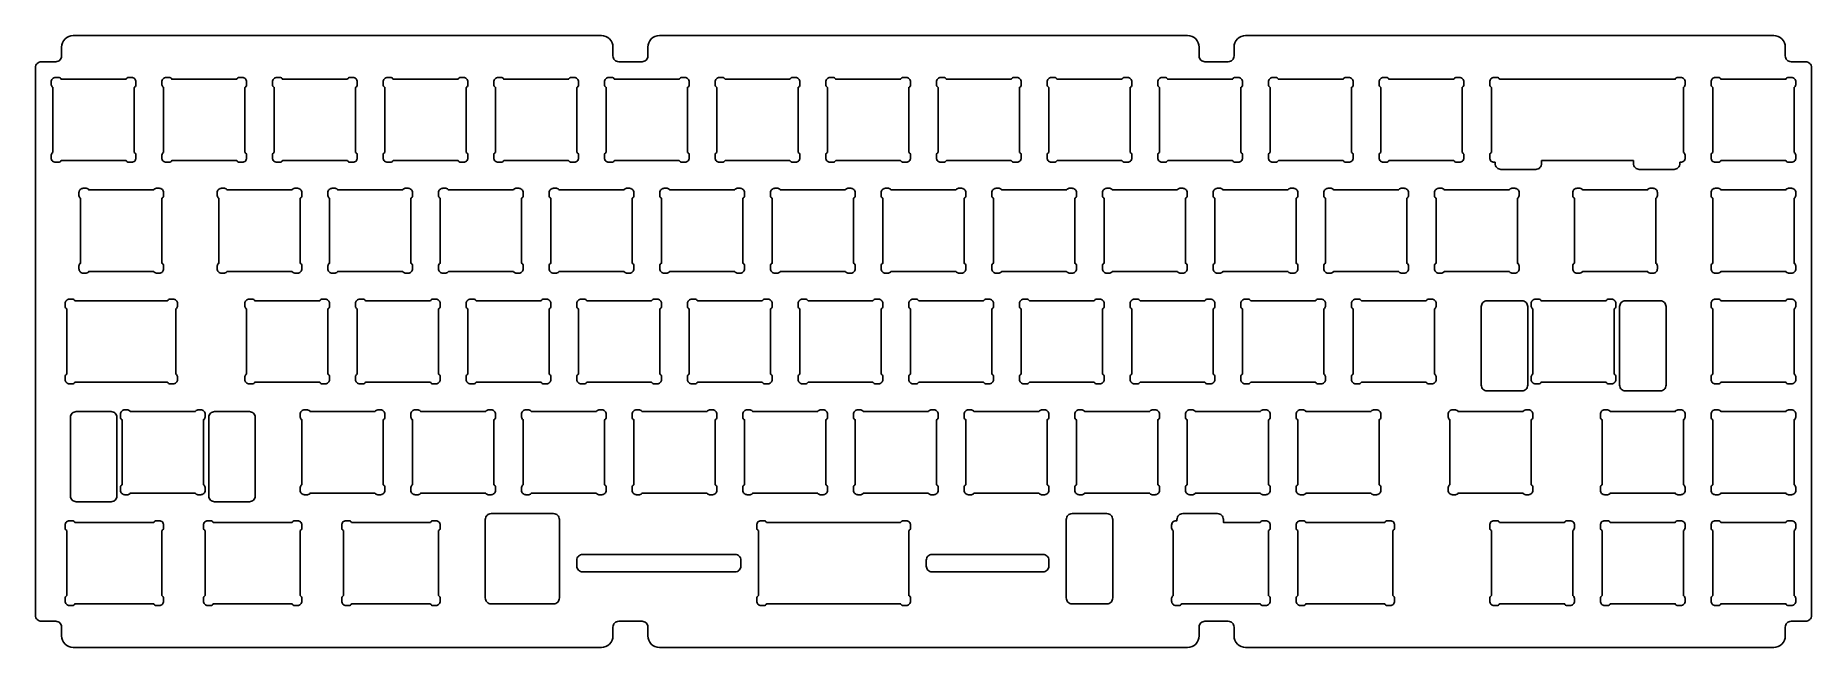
# Model space of a CAD drawing. Header units: millimetres. Extents: x -153 to 153, y -53 to 53.
import ezdxf

# ---------------------------------------------------------------- set-up
doc = ezdxf.new("R2010")
doc.units = ezdxf.units.MM
doc.layers.get('0').update_dxf_attribs({"linetype": 'CONTINUOUS'})

msp = doc.modelspace()

# ---------------------------------------------------------------- linework, layer by layer
for points in [[(47.46, -50.6), (47.46, -49.1, -0.414214), (48.46, -48.1), (52.46, -48.1, -0.414214), (53.46, -49.1), (53.46, -50.6, 0.414214), (55.46, -52.6), (146.37, -52.6, 0.414214), (148.37, -50.6), (148.37, -49.1, -0.414214), (149.37, -48.1), (151.87, -48.1, 0.414214), (152.87, -47.1), (152.87, 47.1, 0.414214), (151.87, 48.1), (149.37, 48.1, -0.414214), (148.37, 49.1), (148.37, 50.6, 0.414214), (146.37, 52.6), (55.46, 52.6, 0.414214), (53.46, 50.6), (53.46, 49.1, -0.414214), (52.46, 48.1), (48.46, 48.1, -0.414214), (47.46, 49.1), (47.46, 50.6, 0.414214), (45.46, 52.6), (-45.46, 52.6, 0.414214), (-47.46, 50.6), (-47.46, 49.1, -0.414214), (-48.46, 48.1), (-52.46, 48.1, -0.414214), (-53.46, 49.1), (-53.46, 50.6, 0.414214), (-55.46, 52.6), (-146.38, 52.6, 0.414214), (-148.38, 50.6), (-148.38, 49.1, -0.414214), (-149.38, 48.1), (-151.88, 48.1, 0.414214), (-152.88, 47.1), (-152.88, -47.1, 0.414214), (-151.88, -48.1), (-149.38, -48.1, -0.414214), (-148.38, -49.1), (-148.38, -50.6, 0.414214), (-146.38, -52.6), (-55.46, -52.6, 0.414214), (-53.46, -50.6), (-53.46, -49.1, -0.414214), (-52.46, -48.1), (-48.46, -48.1, -0.414214), (-47.46, -49.1), (-47.46, -50.6, 0.414214), (-45.46, -52.6), (45.46, -52.6, 0.414214)], [(-136.33, 30.81), (-136.83, 30.81, -0.292484), (-137.29, 31.1), (-148.46, 31.1, -0.292484), (-148.92, 30.81), (-149.42, 30.81, -0.414214), (-150.17, 31.56), (-150.17, 32.06, -0.292484), (-149.88, 32.51), (-149.88, 43.69, -0.292484), (-150.17, 44.14), (-150.17, 44.64, -0.414214), (-149.42, 45.39), (-148.92, 45.39, -0.292484), (-148.46, 45.1), (-137.29, 45.1, -0.292484), (-136.83, 45.39), (-136.33, 45.39, -0.414214), (-135.58, 44.64), (-135.58, 44.14, -0.292484), (-135.88, 43.69), (-135.88, 32.51, -0.292484), (-135.58, 32.06), (-135.58, 31.56, -0.414214)], [(-116.53, 31.56), (-116.53, 32.06, 0.292484), (-116.83, 32.51), (-116.83, 43.69, 0.292484), (-116.53, 44.14), (-116.53, 44.64, 0.414214), (-117.28, 45.39), (-117.78, 45.39, 0.292484), (-118.24, 45.1), (-129.41, 45.1, 0.292484), (-129.87, 45.39), (-130.37, 45.39, 0.414214), (-131.12, 44.64), (-131.12, 44.14, 0.292484), (-130.83, 43.69), (-130.83, 32.51, 0.292484), (-131.12, 32.06), (-131.12, 31.56, 0.414214), (-130.37, 30.81), (-129.87, 30.81, 0.292484), (-129.41, 31.1), (-118.24, 31.1, 0.292484), (-117.78, 30.81), (-117.28, 30.81, 0.414214)], [(-97.48, 44.64, 0.414214), (-98.23, 45.39), (-98.73, 45.39, 0.292484), (-99.19, 45.1), (-110.36, 45.1, 0.292484), (-110.82, 45.39), (-111.32, 45.39, 0.414214), (-112.07, 44.64), (-112.07, 44.14, 0.292484), (-111.78, 43.69), (-111.78, 32.51, 0.292484), (-112.07, 32.06), (-112.07, 31.56, 0.414214), (-111.32, 30.81), (-110.82, 30.81, 0.292484), (-110.36, 31.1), (-99.19, 31.1, 0.292484), (-98.73, 30.81), (-98.23, 30.81, 0.414214), (-97.48, 31.56), (-97.48, 32.06, 0.292484), (-97.78, 32.51), (-97.78, 43.69, 0.292484), (-97.48, 44.14)], [(-78.73, 32.51, -0.292484), (-78.43, 32.06), (-78.43, 31.56, -0.414214), (-79.18, 30.81), (-79.68, 30.81, -0.292484), (-80.14, 31.1), (-91.31, 31.1, -0.292484), (-91.77, 30.81), (-92.27, 30.81, -0.414214), (-93.02, 31.56), (-93.02, 32.06, -0.292484), (-92.73, 32.51), (-92.73, 43.69, -0.292484), (-93.02, 44.14), (-93.02, 44.64, -0.414214), (-92.27, 45.39), (-91.77, 45.39, -0.292484), (-91.31, 45.1), (-80.14, 45.1, -0.292484), (-79.68, 45.39), (-79.18, 45.39, -0.414214), (-78.43, 44.64), (-78.43, 44.14, -0.292484), (-78.73, 43.69)], [(-72.26, 31.1, -0.292484), (-72.72, 30.81), (-73.22, 30.81, -0.414214), (-73.97, 31.56), (-73.97, 32.06, -0.292484), (-73.68, 32.51), (-73.68, 43.69, -0.292484), (-73.97, 44.14), (-73.97, 44.64, -0.414214), (-73.22, 45.39), (-72.72, 45.39, -0.292484), (-72.26, 45.1), (-61.09, 45.1, -0.292484), (-60.63, 45.39), (-60.13, 45.39, -0.414214), (-59.38, 44.64), (-59.38, 44.14, -0.292484), (-59.68, 43.69), (-59.68, 32.51, -0.292484), (-59.38, 32.06), (-59.38, 31.56, -0.414214), (-60.13, 30.81), (-60.63, 30.81, -0.292484), (-61.09, 31.1)], [(-54.17, 45.39, 0.414214), (-54.92, 44.64), (-54.92, 44.14, 0.292484), (-54.63, 43.69), (-54.63, 32.51, 0.292484), (-54.92, 32.06), (-54.92, 31.56, 0.414214), (-54.17, 30.81), (-53.67, 30.81, 0.292484), (-53.21, 31.1), (-42.04, 31.1, 0.292484), (-41.58, 30.81), (-41.08, 30.81, 0.414214), (-40.33, 31.56), (-40.33, 32.06, 0.292484), (-40.63, 32.51), (-40.63, 43.69, 0.292484), (-40.33, 44.14), (-40.33, 44.64, 0.414214), (-41.08, 45.39), (-41.58, 45.39, 0.292484), (-42.04, 45.1), (-53.21, 45.1, 0.292484), (-53.67, 45.39)], [(-34.16, 45.1), (-22.99, 45.1, -0.292484), (-22.53, 45.39), (-22.03, 45.39, -0.414214), (-21.28, 44.64), (-21.28, 44.14, -0.292484), (-21.58, 43.69), (-21.58, 32.51, -0.292484), (-21.28, 32.06), (-21.28, 31.56, -0.414214), (-22.03, 30.81), (-22.53, 30.81, -0.292484), (-22.99, 31.1), (-34.16, 31.1, -0.292484), (-34.62, 30.81), (-35.12, 30.81, -0.414214), (-35.87, 31.56), (-35.87, 32.06, -0.292484), (-35.58, 32.51), (-35.58, 43.69, -0.292484), (-35.87, 44.14), (-35.87, 44.64, -0.414214), (-35.12, 45.39), (-34.62, 45.39, -0.292484)], [(-2.53, 32.51, -0.292484), (-2.23, 32.06), (-2.23, 31.56, -0.414214), (-2.98, 30.81), (-3.48, 30.81, -0.292484), (-3.94, 31.1), (-15.11, 31.1, -0.292484), (-15.57, 30.81), (-16.07, 30.81, -0.414214), (-16.82, 31.56), (-16.82, 32.06, -0.292484), (-16.53, 32.51), (-16.53, 43.69, -0.292484), (-16.82, 44.14), (-16.82, 44.64, -0.414214), (-16.07, 45.39), (-15.57, 45.39, -0.292484), (-15.11, 45.1), (-3.94, 45.1, -0.292484), (-3.48, 45.39), (-2.98, 45.39, -0.414214), (-2.23, 44.64), (-2.23, 44.14, -0.292484), (-2.53, 43.69)], [(2.52, 32.51, 0.292484), (2.23, 32.06), (2.23, 31.56, 0.414214), (2.98, 30.81), (3.48, 30.81, 0.292484), (3.94, 31.1), (15.11, 31.1, 0.292484), (15.57, 30.81), (16.07, 30.81, 0.414214), (16.82, 31.56), (16.82, 32.06, 0.292484), (16.52, 32.51), (16.52, 43.69, 0.292484), (16.82, 44.14), (16.82, 44.64, 0.414214), (16.07, 45.39), (15.57, 45.39, 0.292484), (15.11, 45.1), (3.94, 45.1, 0.292484), (3.48, 45.39), (2.98, 45.39, 0.414214), (2.23, 44.64), (2.23, 44.14, 0.292484), (2.52, 43.69)], [(35.87, 32.06, 0.292484), (35.57, 32.51), (35.57, 43.69, 0.292484), (35.87, 44.14), (35.87, 44.64, 0.414214), (35.12, 45.39), (34.62, 45.39, 0.292484), (34.16, 45.1), (22.99, 45.1, 0.292484), (22.53, 45.39), (22.03, 45.39, 0.414214), (21.28, 44.64), (21.28, 44.14, 0.292484), (21.57, 43.69), (21.57, 32.51, 0.292484), (21.28, 32.06), (21.28, 31.56, 0.414214), (22.03, 30.81), (22.53, 30.81, 0.292484), (22.99, 31.1), (34.16, 31.1, 0.292484), (34.62, 30.81), (35.12, 30.81, 0.414214), (35.87, 31.56)], [(54.17, 30.81, 0.414214), (54.92, 31.56), (54.92, 32.06, 0.292484), (54.62, 32.51), (54.62, 43.69, 0.292484), (54.92, 44.14), (54.92, 44.64, 0.414214), (54.17, 45.39), (53.67, 45.39, 0.292484), (53.21, 45.1), (42.04, 45.1, 0.292484), (41.58, 45.39), (41.08, 45.39, 0.414214), (40.33, 44.64), (40.33, 44.14, 0.292484), (40.62, 43.69), (40.62, 32.51, 0.292484), (40.33, 32.06), (40.33, 31.56, 0.414214), (41.08, 30.81), (41.58, 30.81, 0.292484), (42.04, 31.1), (53.21, 31.1, 0.292484), (53.67, 30.81)], [(59.67, 43.69, -0.292484), (59.38, 44.14), (59.38, 44.64, -0.414214), (60.13, 45.39), (60.63, 45.39, -0.292484), (61.09, 45.1), (72.26, 45.1, -0.292484), (72.72, 45.39), (73.22, 45.39, -0.414214), (73.97, 44.64), (73.97, 44.14, -0.292484), (73.67, 43.69), (73.67, 32.51, -0.292484), (73.97, 32.06), (73.97, 31.56, -0.414214), (73.22, 30.81), (72.72, 30.81, -0.292484), (72.26, 31.1), (61.09, 31.1, -0.292484), (60.63, 30.81), (60.13, 30.81, -0.414214), (59.38, 31.56), (59.38, 32.06, -0.292484), (59.67, 32.51)], [(92.72, 32.51, -0.292484), (93.02, 32.06), (93.02, 31.56, -0.414214), (92.27, 30.81), (91.77, 30.81, -0.292484), (91.31, 31.1), (80.14, 31.1, -0.292484), (79.68, 30.81), (79.18, 30.81, -0.414214), (78.43, 31.56), (78.43, 32.06, -0.292484), (78.72, 32.51), (78.72, 43.69, -0.292484), (78.43, 44.14), (78.43, 44.64, -0.414214), (79.18, 45.39), (79.68, 45.39, -0.292484), (80.14, 45.1), (91.31, 45.1, -0.292484), (91.77, 45.39), (92.27, 45.39, -0.414214), (93.02, 44.64), (93.02, 44.14, -0.292484), (92.72, 43.69)], [(97.77, 32.51), (97.77, 43.69, -0.292484), (97.48, 44.14), (97.48, 44.64, -0.414214), (98.23, 45.39), (98.73, 45.39, -0.292484), (99.19, 45.1), (129.41, 45.1, -0.292484), (129.87, 45.39), (130.37, 45.39, -0.414214), (131.12, 44.64), (131.12, 44.14, -0.292484), (130.82, 43.69), (130.82, 32.51, -0.292484), (131.12, 32.06), (131.12, 31.56, -0.414214), (130.37, 30.81), (130.22, 30.81), (130.22, 30.6, -0.414214), (129.22, 29.6), (123.22, 29.6, -0.414214), (122.22, 30.6), (122.22, 31.1), (106.41, 31.1), (106.41, 30.6, -0.414214), (105.41, 29.6), (99.41, 29.6, -0.414214), (98.41, 30.6), (98.41, 30.81), (98.23, 30.81, -0.414214), (97.48, 31.56), (97.48, 32.06, -0.292484)], [(149.42, 45.39), (148.92, 45.39, 0.292484), (148.46, 45.1), (137.29, 45.1, 0.292484), (136.83, 45.39), (136.33, 45.39, 0.414214), (135.58, 44.64), (135.58, 44.14, 0.292484), (135.87, 43.69), (135.87, 32.51, 0.292484), (135.58, 32.06), (135.58, 31.56, 0.414214), (136.33, 30.81), (136.83, 30.81, 0.292484), (137.29, 31.1), (148.46, 31.1, 0.292484), (148.92, 30.81), (149.42, 30.81, 0.414214), (150.17, 31.56), (150.17, 32.06, 0.292484), (149.87, 32.51), (149.87, 43.69, 0.292484), (150.17, 44.14), (150.17, 44.64, 0.414214)], [(-144.65, 11.76, -0.414214), (-145.4, 12.51), (-145.4, 13.01, -0.292484), (-145.11, 13.46), (-145.11, 24.64, -0.292484), (-145.4, 25.09), (-145.4, 25.59, -0.414214), (-144.65, 26.34), (-144.15, 26.34, -0.292484), (-143.7, 26.05), (-132.53, 26.05, -0.292484), (-132.07, 26.34), (-131.57, 26.34, -0.414214), (-130.82, 25.59), (-130.82, 25.09, -0.292484), (-131.11, 24.64), (-131.11, 13.46, -0.292484), (-130.82, 13.01), (-130.82, 12.51, -0.414214), (-131.57, 11.76), (-132.07, 11.76, -0.292484), (-132.53, 12.05), (-143.7, 12.05, -0.292484), (-144.15, 11.76)], [(-108.26, 11.76), (-107.76, 11.76, 0.414214), (-107.01, 12.51), (-107.01, 13.01, 0.292484), (-107.3, 13.46), (-107.3, 24.64, 0.292484), (-107.01, 25.09), (-107.01, 25.59, 0.414214), (-107.76, 26.34), (-108.26, 26.34, 0.292484), (-108.71, 26.05), (-119.89, 26.05, 0.292484), (-120.34, 26.34), (-120.84, 26.34, 0.414214), (-121.59, 25.59), (-121.59, 25.09, 0.292484), (-121.3, 24.64), (-121.3, 13.46, 0.292484), (-121.59, 13.01), (-121.59, 12.51, 0.414214), (-120.84, 11.76), (-120.34, 11.76, 0.292484), (-119.89, 12.05), (-108.71, 12.05, 0.292484)], [(-102.54, 12.51), (-102.54, 13.01, -0.292484), (-102.25, 13.46), (-102.25, 24.64, -0.292484), (-102.54, 25.09), (-102.54, 25.59, -0.414214), (-101.79, 26.34), (-101.29, 26.34, -0.292484), (-100.84, 26.05), (-89.66, 26.05, -0.292484), (-89.21, 26.34), (-88.71, 26.34, -0.414214), (-87.96, 25.59), (-87.96, 25.09, -0.292484), (-88.25, 24.64), (-88.25, 13.46, -0.292484), (-87.96, 13.01), (-87.96, 12.51, -0.414214), (-88.71, 11.76), (-89.21, 11.76, -0.292484), (-89.66, 12.05), (-100.84, 12.05, -0.292484), (-101.29, 11.76), (-101.79, 11.76, -0.414214)], [(-81.79, 12.05), (-70.61, 12.05, 0.292484), (-70.16, 11.76), (-69.66, 11.76, 0.414214), (-68.91, 12.51), (-68.91, 13.01, 0.292484), (-69.2, 13.46), (-69.2, 24.64, 0.292484), (-68.91, 25.09), (-68.91, 25.59, 0.414214), (-69.66, 26.34), (-70.16, 26.34, 0.292484), (-70.61, 26.05), (-81.79, 26.05, 0.292484), (-82.24, 26.34), (-82.74, 26.34, 0.414214), (-83.49, 25.59), (-83.49, 25.09, 0.292484), (-83.2, 24.64), (-83.2, 13.46, 0.292484), (-83.49, 13.01), (-83.49, 12.51, 0.414214), (-82.74, 11.76), (-82.24, 11.76, 0.292484)], [(-51.56, 26.05, -0.292484), (-51.11, 26.34), (-50.61, 26.34, -0.414214), (-49.86, 25.59), (-49.86, 25.09, -0.292484), (-50.15, 24.64), (-50.15, 13.46, -0.292484), (-49.86, 13.01), (-49.86, 12.51, -0.414214), (-50.61, 11.76), (-51.11, 11.76, -0.292484), (-51.56, 12.05), (-62.74, 12.05, -0.292484), (-63.19, 11.76), (-63.69, 11.76, -0.414214), (-64.44, 12.51), (-64.44, 13.01, -0.292484), (-64.15, 13.46), (-64.15, 24.64, -0.292484), (-64.44, 25.09), (-64.44, 25.59, -0.414214), (-63.69, 26.34), (-63.19, 26.34, -0.292484), (-62.74, 26.05)], [(-30.81, 25.09), (-30.81, 25.59, 0.414214), (-31.56, 26.34), (-32.06, 26.34, 0.292484), (-32.51, 26.05), (-43.69, 26.05, 0.292484), (-44.14, 26.34), (-44.64, 26.34, 0.414214), (-45.39, 25.59), (-45.39, 25.09, 0.292484), (-45.1, 24.64), (-45.1, 13.46, 0.292484), (-45.39, 13.01), (-45.39, 12.51, 0.414214), (-44.64, 11.76), (-44.14, 11.76, 0.292484), (-43.69, 12.05), (-32.51, 12.05, 0.292484), (-32.06, 11.76), (-31.56, 11.76, 0.414214), (-30.81, 12.51), (-30.81, 13.01, 0.292484), (-31.1, 13.46), (-31.1, 24.64, 0.292484)], [(-13.01, 11.76, -0.292484), (-13.46, 12.05), (-24.64, 12.05, -0.292484), (-25.09, 11.76), (-25.59, 11.76, -0.414214), (-26.34, 12.51), (-26.34, 13.01, -0.292484), (-26.05, 13.46), (-26.05, 24.64, -0.292484), (-26.34, 25.09), (-26.34, 25.59, -0.414214), (-25.59, 26.34), (-25.09, 26.34, -0.292484), (-24.64, 26.05), (-13.46, 26.05, -0.292484), (-13.01, 26.34), (-12.51, 26.34, -0.414214), (-11.76, 25.59), (-11.76, 25.09, -0.292484), (-12.05, 24.64), (-12.05, 13.46, -0.292484), (-11.76, 13.01), (-11.76, 12.51, -0.414214), (-12.51, 11.76)], [(7.29, 12.51), (7.29, 13.01, 0.292484), (7, 13.46), (7, 24.64, 0.292484), (7.29, 25.09), (7.29, 25.59, 0.414214), (6.54, 26.34), (6.04, 26.34, 0.292484), (5.59, 26.05), (-5.59, 26.05, 0.292484), (-6.04, 26.34), (-6.54, 26.34, 0.414214), (-7.29, 25.59), (-7.29, 25.09, 0.292484), (-7, 24.64), (-7, 13.46, 0.292484), (-7.29, 13.01), (-7.29, 12.51, 0.414214), (-6.54, 11.76), (-6.04, 11.76, 0.292484), (-5.59, 12.05), (5.59, 12.05, 0.292484), (6.04, 11.76), (6.54, 11.76, 0.414214)], [(24.64, 12.05, 0.292484), (25.09, 11.76), (25.59, 11.76, 0.414214), (26.34, 12.51), (26.34, 13.01, 0.292484), (26.05, 13.46), (26.05, 24.64, 0.292484), (26.34, 25.09), (26.34, 25.59, 0.414214), (25.59, 26.34), (25.09, 26.34, 0.292484), (24.64, 26.05), (13.46, 26.05, 0.292484), (13.01, 26.34), (12.51, 26.34, 0.414214), (11.76, 25.59), (11.76, 25.09, 0.292484), (12.05, 24.64), (12.05, 13.46, 0.292484), (11.76, 13.01), (11.76, 12.51, 0.414214), (12.51, 11.76), (13.01, 11.76, 0.292484), (13.46, 12.05)], [(45.39, 13.01, 0.292484), (45.1, 13.46), (45.1, 24.64, 0.292484), (45.39, 25.09), (45.39, 25.59, 0.414214), (44.64, 26.34), (44.14, 26.34, 0.292484), (43.69, 26.05), (32.51, 26.05, 0.292484), (32.06, 26.34), (31.56, 26.34, 0.414214), (30.81, 25.59), (30.81, 25.09, 0.292484), (31.1, 24.64), (31.1, 13.46, 0.292484), (30.81, 13.01), (30.81, 12.51, 0.414214), (31.56, 11.76), (32.06, 11.76, 0.292484), (32.51, 12.05), (43.69, 12.05, 0.292484), (44.14, 11.76), (44.64, 11.76, 0.414214), (45.39, 12.51)], [(50.61, 11.76, -0.414214), (49.86, 12.51), (49.86, 13.01, -0.292484), (50.15, 13.46), (50.15, 24.64, -0.292484), (49.86, 25.09), (49.86, 25.59, -0.414214), (50.61, 26.34), (51.11, 26.34, -0.292484), (51.56, 26.05), (62.74, 26.05, -0.292484), (63.19, 26.34), (63.69, 26.34, -0.414214), (64.44, 25.59), (64.44, 25.09, -0.292484), (64.15, 24.64), (64.15, 13.46, -0.292484), (64.44, 13.01), (64.44, 12.51, -0.414214), (63.69, 11.76), (63.19, 11.76, -0.292484), (62.74, 12.05), (51.56, 12.05, -0.292484), (51.11, 11.76)], [(68.91, 25.09), (68.91, 25.59, -0.414214), (69.66, 26.34), (70.16, 26.34, -0.292484), (70.61, 26.05), (81.79, 26.05, -0.292484), (82.24, 26.34), (82.74, 26.34, -0.414214), (83.49, 25.59), (83.49, 25.09, -0.292484), (83.2, 24.64), (83.2, 13.46, -0.292484), (83.49, 13.01), (83.49, 12.51, -0.414214), (82.74, 11.76), (82.24, 11.76, -0.292484), (81.79, 12.05), (70.61, 12.05, -0.292484), (70.16, 11.76), (69.66, 11.76, -0.414214), (68.91, 12.51), (68.91, 13.01, -0.292484), (69.2, 13.46), (69.2, 24.64, -0.292484)], [(102.54, 25.59, 0.414214), (101.79, 26.34), (101.29, 26.34, 0.292484), (100.84, 26.05), (89.66, 26.05, 0.292484), (89.21, 26.34), (88.71, 26.34, 0.414214), (87.96, 25.59), (87.96, 25.09, 0.292484), (88.25, 24.64), (88.25, 13.46, 0.292484), (87.96, 13.01), (87.96, 12.51, 0.414214), (88.71, 11.76), (89.21, 11.76, 0.292484), (89.66, 12.05), (100.84, 12.05, 0.292484), (101.29, 11.76), (101.79, 11.76, 0.414214), (102.54, 12.51), (102.54, 13.01, 0.292484), (102.25, 13.46), (102.25, 24.64, 0.292484), (102.54, 25.09)], [(112.06, 13.46), (112.06, 24.64, -0.292484), (111.77, 25.09), (111.77, 25.59, -0.414214), (112.52, 26.34), (113.02, 26.34, -0.292484), (113.48, 26.05), (124.65, 26.05, -0.292484), (125.1, 26.34), (125.6, 26.34, -0.414214), (126.35, 25.59), (126.35, 25.09, -0.292484), (126.06, 24.64), (126.06, 13.46, -0.292484), (126.35, 13.01), (126.35, 12.51, -0.414214), (125.6, 11.76), (125.1, 11.76, -0.292484), (124.65, 12.05), (113.48, 12.05, -0.292484), (113.02, 11.76), (112.52, 11.76, -0.414214), (111.77, 12.51), (111.77, 13.01, -0.292484)], [(136.33, 11.76), (136.83, 11.76, 0.292484), (137.29, 12.05), (148.46, 12.05, 0.292484), (148.92, 11.76), (149.42, 11.76, 0.414214), (150.17, 12.51), (150.17, 13.01, 0.292484), (149.87, 13.46), (149.87, 24.64, 0.292484), (150.17, 25.09), (150.17, 25.59, 0.414214), (149.42, 26.34), (148.92, 26.34, 0.292484), (148.46, 26.05), (137.29, 26.05, 0.292484), (136.83, 26.34), (136.33, 26.34, 0.414214), (135.58, 25.59), (135.58, 25.09, 0.292484), (135.87, 24.64), (135.87, 13.46, 0.292484), (135.58, 13.01), (135.58, 12.51, 0.414214)], [(-146.53, -7.29, 0.292484), (-146.08, -7), (-130.14, -7, 0.292484), (-129.69, -7.29), (-129.19, -7.29, 0.414214), (-128.44, -6.54), (-128.44, -6.04, 0.292484), (-128.73, -5.59), (-128.73, 5.59, 0.292484), (-128.44, 6.04), (-128.44, 6.54, 0.414214), (-129.19, 7.29), (-129.69, 7.29, 0.292484), (-130.14, 7), (-146.08, 7, 0.292484), (-146.53, 7.29), (-147.03, 7.29, 0.414214), (-147.78, 6.54), (-147.78, 6.04, 0.292484), (-147.49, 5.59), (-147.49, -5.59, 0.292484), (-147.78, -6.04), (-147.78, -6.54, 0.414214), (-147.03, -7.29)], [(-102.25, 6.54), (-102.25, 6.04, -0.292484), (-102.54, 5.59), (-102.54, -5.59, -0.292484), (-102.25, -6.04), (-102.25, -6.54, -0.414214), (-103, -7.29), (-103.5, -7.29, -0.292484), (-103.95, -7), (-115.12, -7, -0.292484), (-115.58, -7.29), (-116.08, -7.29, -0.414214), (-116.83, -6.54), (-116.83, -6.04, -0.292484), (-116.54, -5.59), (-116.54, 5.59, -0.292484), (-116.83, 6.04), (-116.83, 6.54, -0.414214), (-116.08, 7.29), (-115.58, 7.29, -0.292484), (-115.12, 7), (-103.95, 7, -0.292484), (-103.5, 7.29), (-103, 7.29, -0.414214)], [(-97.03, 7.29, 0.414214), (-97.78, 6.54), (-97.78, 6.04, 0.292484), (-97.49, 5.59), (-97.49, -5.59, 0.292484), (-97.78, -6.04), (-97.78, -6.54, 0.414214), (-97.03, -7.29), (-96.53, -7.29, 0.292484), (-96.07, -7), (-84.9, -7, 0.292484), (-84.45, -7.29), (-83.95, -7.29, 0.414214), (-83.2, -6.54), (-83.2, -6.04, 0.292484), (-83.49, -5.59), (-83.49, 5.59, 0.292484), (-83.2, 6.04), (-83.2, 6.54, 0.414214), (-83.95, 7.29), (-84.45, 7.29, 0.292484), (-84.9, 7), (-96.07, 7, 0.292484), (-96.53, 7.29)], [(-78.73, -6.54), (-78.73, -6.04, -0.292484), (-78.44, -5.59), (-78.44, 5.59, -0.292484), (-78.73, 6.04), (-78.73, 6.54, -0.414214), (-77.98, 7.29), (-77.48, 7.29, -0.292484), (-77.02, 7), (-65.85, 7, -0.292484), (-65.4, 7.29), (-64.9, 7.29, -0.414214), (-64.15, 6.54), (-64.15, 6.04, -0.292484), (-64.44, 5.59), (-64.44, -5.59, -0.292484), (-64.15, -6.04), (-64.15, -6.54, -0.414214), (-64.9, -7.29), (-65.4, -7.29, -0.292484), (-65.85, -7), (-77.02, -7, -0.292484), (-77.48, -7.29), (-77.98, -7.29, -0.414214)], [(-57.97, 7), (-46.8, 7, -0.292484), (-46.35, 7.29), (-45.85, 7.29, -0.414214), (-45.1, 6.54), (-45.1, 6.04, -0.292484), (-45.39, 5.59), (-45.39, -5.59, -0.292484), (-45.1, -6.04), (-45.1, -6.54, -0.414214), (-45.85, -7.29), (-46.35, -7.29, -0.292484), (-46.8, -7), (-57.97, -7, -0.292484), (-58.43, -7.29), (-58.93, -7.29, -0.414214), (-59.68, -6.54), (-59.68, -6.04, -0.292484), (-59.39, -5.59), (-59.39, 5.59, -0.292484), (-59.68, 6.04), (-59.68, 6.54, -0.414214), (-58.93, 7.29), (-58.43, 7.29, -0.292484)], [(-27.3, -7.29, -0.292484), (-27.75, -7), (-38.92, -7, -0.292484), (-39.38, -7.29), (-39.88, -7.29, -0.414214), (-40.63, -6.54), (-40.63, -6.04, -0.292484), (-40.34, -5.59), (-40.34, 5.59, -0.292484), (-40.63, 6.04), (-40.63, 6.54, -0.414214), (-39.88, 7.29), (-39.38, 7.29, -0.292484), (-38.92, 7), (-27.75, 7, -0.292484), (-27.3, 7.29), (-26.8, 7.29, -0.414214), (-26.05, 6.54), (-26.05, 6.04, -0.292484), (-26.34, 5.59), (-26.34, -5.59, -0.292484), (-26.05, -6.04), (-26.05, -6.54, -0.414214), (-26.8, -7.29)], [(-7.75, 7.29, -0.414214), (-7, 6.54), (-7, 6.04, -0.292484), (-7.29, 5.59), (-7.29, -5.59, -0.292484), (-7, -6.04), (-7, -6.54, -0.414214), (-7.75, -7.29), (-8.25, -7.29, -0.292484), (-8.7, -7), (-19.87, -7, -0.292484), (-20.33, -7.29), (-20.83, -7.29, -0.414214), (-21.58, -6.54), (-21.58, -6.04, -0.292484), (-21.29, -5.59), (-21.29, 5.59, -0.292484), (-21.58, 6.04), (-21.58, 6.54, -0.414214), (-20.83, 7.29), (-20.33, 7.29, -0.292484), (-19.87, 7), (-8.7, 7, -0.292484), (-8.25, 7.29)], [(12.05, 6.54, 0.414214), (11.3, 7.29), (10.8, 7.29, 0.292484), (10.35, 7), (-0.82, 7, 0.292484), (-1.28, 7.29), (-1.78, 7.29, 0.414214), (-2.53, 6.54), (-2.53, 6.04, 0.292484), (-2.24, 5.59), (-2.24, -5.59, 0.292484), (-2.53, -6.04), (-2.53, -6.54, 0.414214), (-1.78, -7.29), (-1.28, -7.29, 0.292484), (-0.82, -7), (10.35, -7, 0.292484), (10.8, -7.29), (11.3, -7.29, 0.414214), (12.05, -6.54), (12.05, -6.04, 0.292484), (11.76, -5.59), (11.76, 5.59, 0.292484), (12.05, 6.04)], [(17.27, -7.29), (17.77, -7.29, 0.292484), (18.23, -7), (29.4, -7, 0.292484), (29.85, -7.29), (30.35, -7.29, 0.414214), (31.1, -6.54), (31.1, -6.04, 0.292484), (30.81, -5.59), (30.81, 5.59, 0.292484), (31.1, 6.04), (31.1, 6.54, 0.414214), (30.35, 7.29), (29.85, 7.29, 0.292484), (29.4, 7), (18.23, 7, 0.292484), (17.77, 7.29), (17.27, 7.29, 0.414214), (16.52, 6.54), (16.52, 6.04, 0.292484), (16.81, 5.59), (16.81, -5.59, 0.292484), (16.52, -6.04), (16.52, -6.54, 0.414214)], [(37.28, 7, 0.292484), (36.82, 7.29), (36.32, 7.29, 0.414214), (35.57, 6.54), (35.57, 6.04, 0.292484), (35.86, 5.59), (35.86, -5.59, 0.292484), (35.57, -6.04), (35.57, -6.54, 0.414214), (36.32, -7.29), (36.82, -7.29, 0.292484), (37.28, -7), (48.45, -7, 0.292484), (48.9, -7.29), (49.4, -7.29, 0.414214), (50.15, -6.54), (50.15, -6.04, 0.292484), (49.86, -5.59), (49.86, 5.59, 0.292484), (50.15, 6.04), (50.15, 6.54, 0.414214), (49.4, 7.29), (48.9, 7.29, 0.292484), (48.45, 7)], [(69.2, -6.54), (69.2, -6.04, 0.292484), (68.91, -5.59), (68.91, 5.59, 0.292484), (69.2, 6.04), (69.2, 6.54, 0.414214), (68.45, 7.29), (67.95, 7.29, 0.292484), (67.5, 7), (56.33, 7, 0.292484), (55.87, 7.29), (55.37, 7.29, 0.414214), (54.62, 6.54), (54.62, 6.04, 0.292484), (54.91, 5.59), (54.91, -5.59, 0.292484), (54.62, -6.04), (54.62, -6.54, 0.414214), (55.37, -7.29), (55.87, -7.29, 0.292484), (56.33, -7), (67.5, -7, 0.292484), (67.95, -7.29), (68.45, -7.29, 0.414214)], [(88.25, -6.04, 0.292484), (87.96, -5.59), (87.96, 5.59, 0.292484), (88.25, 6.04), (88.25, 6.54, 0.414214), (87.5, 7.29), (87, 7.29, 0.292484), (86.55, 7), (75.38, 7, 0.292484), (74.92, 7.29), (74.42, 7.29, 0.414214), (73.67, 6.54), (73.67, 6.04, 0.292484), (73.96, 5.59), (73.96, -5.59, 0.292484), (73.67, -6.04), (73.67, -6.54, 0.414214), (74.42, -7.29), (74.92, -7.29, 0.292484), (75.38, -7), (86.55, -7, 0.292484), (87, -7.29), (87.5, -7.29, 0.414214), (88.25, -6.54)], [(103.02, 7), (97.02, 7, 0.414214), (96.02, 6), (96.02, -7.5, 0.414214), (97.02, -8.5), (103.02, -8.5, 0.414214), (104.02, -7.5), (104.02, 6, 0.414214)], [(105.38, -7.29), (105.88, -7.29, 0.292484), (106.33, -7), (117.51, -7, 0.292484), (117.96, -7.29), (118.46, -7.29, 0.414214), (119.21, -6.54), (119.21, -6.04, 0.292484), (118.92, -5.59), (118.92, 5.59, 0.292484), (119.21, 6.04), (119.21, 6.54, 0.414214), (118.46, 7.29), (117.96, 7.29, 0.292484), (117.51, 7), (106.33, 7, 0.292484), (105.88, 7.29), (105.38, 7.29, 0.414214), (104.63, 6.54), (104.63, 6.04, 0.292484), (104.92, 5.59), (104.92, -5.59, 0.292484), (104.63, -6.04), (104.63, -6.54, 0.414214)], [(119.84, 6, -0.414214), (120.84, 7), (126.84, 7, -0.414214), (127.84, 6), (127.84, -7.5, -0.414214), (126.84, -8.5), (120.84, -8.5, -0.414214), (119.84, -7.5)], [(137.29, -7, -0.292484), (136.83, -7.29), (136.33, -7.29, -0.414214), (135.58, -6.54), (135.58, -6.04, -0.292484), (135.87, -5.59), (135.87, 5.59, -0.292484), (135.58, 6.04), (135.58, 6.54, -0.414214), (136.33, 7.29), (136.83, 7.29, -0.292484), (137.29, 7), (148.46, 7, -0.292484), (148.92, 7.29), (149.42, 7.29, -0.414214), (150.17, 6.54), (150.17, 6.04, -0.292484), (149.87, 5.59), (149.87, -5.59, -0.292484), (150.17, -6.04), (150.17, -6.54, -0.414214), (149.42, -7.29), (148.92, -7.29, -0.292484), (148.46, -7)], [(-139.86, -12.05, -0.414214), (-138.86, -13.05), (-138.86, -26.55, -0.414214), (-139.86, -27.55), (-145.86, -27.55, -0.414214), (-146.86, -26.55), (-146.86, -13.05, -0.414214), (-145.86, -12.05)], [(-138.26, -13.01, 0.292484), (-137.97, -13.46), (-137.97, -24.64, 0.292484), (-138.26, -25.09), (-138.26, -25.59, 0.414214), (-137.51, -26.34), (-137.01, -26.34, 0.292484), (-136.56, -26.05), (-125.38, -26.05, 0.292484), (-124.93, -26.34), (-124.43, -26.34, 0.414214), (-123.68, -25.59), (-123.68, -25.09, 0.292484), (-123.97, -24.64), (-123.97, -13.46, 0.292484), (-123.68, -13.01), (-123.68, -12.51, 0.414214), (-124.43, -11.76), (-124.93, -11.76, 0.292484), (-125.38, -12.05), (-136.56, -12.05, 0.292484), (-137.01, -11.76), (-137.51, -11.76, 0.414214), (-138.26, -12.51)], [(-115.05, -26.55, -0.414214), (-116.05, -27.55), (-122.05, -27.55, -0.414214), (-123.05, -26.55), (-123.05, -13.05, -0.414214), (-122.05, -12.05), (-116.05, -12.05, -0.414214), (-115.05, -13.05)], [(-107.3, -25.09, -0.292484), (-107.01, -24.64), (-107.01, -13.46, -0.292484), (-107.3, -13.01), (-107.3, -12.51, -0.414214), (-106.55, -11.76), (-106.05, -11.76, -0.292484), (-105.6, -12.05), (-94.43, -12.05, -0.292484), (-93.97, -11.76), (-93.47, -11.76, -0.414214), (-92.72, -12.51), (-92.72, -13.01, -0.292484), (-93.01, -13.46), (-93.01, -24.64, -0.292484), (-92.72, -25.09), (-92.72, -25.59, -0.414214), (-93.47, -26.34), (-93.97, -26.34, -0.292484), (-94.43, -26.05), (-105.6, -26.05, -0.292484), (-106.05, -26.34), (-106.55, -26.34, -0.414214), (-107.3, -25.59)], [(-87.5, -11.76), (-87, -11.76, -0.292484), (-86.55, -12.05), (-75.38, -12.05, -0.292484), (-74.92, -11.76), (-74.42, -11.76, -0.414214), (-73.67, -12.51), (-73.67, -13.01, -0.292484), (-73.96, -13.46), (-73.96, -24.64, -0.292484), (-73.67, -25.09), (-73.67, -25.59, -0.414214), (-74.42, -26.34), (-74.92, -26.34, -0.292484), (-75.38, -26.05), (-86.55, -26.05, -0.292484), (-87, -26.34), (-87.5, -26.34, -0.414214), (-88.25, -25.59), (-88.25, -25.09, -0.292484), (-87.96, -24.64), (-87.96, -13.46, -0.292484), (-88.25, -13.01), (-88.25, -12.51, -0.414214)], [(-69.2, -12.51), (-69.2, -13.01, 0.292484), (-68.91, -13.46), (-68.91, -24.64, 0.292484), (-69.2, -25.09), (-69.2, -25.59, 0.414214), (-68.45, -26.34), (-67.95, -26.34, 0.292484), (-67.5, -26.05), (-56.33, -26.05, 0.292484), (-55.87, -26.34), (-55.37, -26.34, 0.414214), (-54.62, -25.59), (-54.62, -25.09, 0.292484), (-54.91, -24.64), (-54.91, -13.46, 0.292484), (-54.62, -13.01), (-54.62, -12.51, 0.414214), (-55.37, -11.76), (-55.87, -11.76, 0.292484), (-56.33, -12.05), (-67.5, -12.05, 0.292484), (-67.95, -11.76), (-68.45, -11.76, 0.414214)], [(-50.15, -12.51), (-50.15, -13.01, 0.292484), (-49.86, -13.46), (-49.86, -24.64, 0.292484), (-50.15, -25.09), (-50.15, -25.59, 0.414214), (-49.4, -26.34), (-48.9, -26.34, 0.292484), (-48.45, -26.05), (-37.28, -26.05, 0.292484), (-36.82, -26.34), (-36.32, -26.34, 0.414214), (-35.57, -25.59), (-35.57, -25.09, 0.292484), (-35.86, -24.64), (-35.86, -13.46, 0.292484), (-35.57, -13.01), (-35.57, -12.51, 0.414214), (-36.32, -11.76), (-36.82, -11.76, 0.292484), (-37.28, -12.05), (-48.45, -12.05, 0.292484), (-48.9, -11.76), (-49.4, -11.76, 0.414214)], [(-31.1, -13.01, 0.292484), (-30.81, -13.46), (-30.81, -24.64, 0.292484), (-31.1, -25.09), (-31.1, -25.59, 0.414214), (-30.35, -26.34), (-29.85, -26.34, 0.292484), (-29.4, -26.05), (-18.23, -26.05, 0.292484), (-17.77, -26.34), (-17.27, -26.34, 0.414214), (-16.52, -25.59), (-16.52, -25.09, 0.292484), (-16.81, -24.64), (-16.81, -13.46, 0.292484), (-16.52, -13.01), (-16.52, -12.51, 0.414214), (-17.27, -11.76), (-17.77, -11.76, 0.292484), (-18.23, -12.05), (-29.4, -12.05, 0.292484), (-29.85, -11.76), (-30.35, -11.76, 0.414214), (-31.1, -12.51)], [(2.53, -12.51, 0.414214), (1.78, -11.76), (1.28, -11.76, 0.292484), (0.82, -12.05), (-10.35, -12.05, 0.292484), (-10.8, -11.76), (-11.3, -11.76, 0.414214), (-12.05, -12.51), (-12.05, -13.01, 0.292484), (-11.76, -13.46), (-11.76, -24.64, 0.292484), (-12.05, -25.09), (-12.05, -25.59, 0.414214), (-11.3, -26.34), (-10.8, -26.34, 0.292484), (-10.35, -26.05), (0.82, -26.05, 0.292484), (1.28, -26.34), (1.78, -26.34, 0.414214), (2.53, -25.59), (2.53, -25.09, 0.292484), (2.24, -24.64), (2.24, -13.46, 0.292484), (2.53, -13.01)], [(7.75, -26.34, -0.414214), (7, -25.59), (7, -25.09, -0.292484), (7.29, -24.64), (7.29, -13.46, -0.292484), (7, -13.01), (7, -12.51, -0.414214), (7.75, -11.76), (8.25, -11.76, -0.292484), (8.7, -12.05), (19.87, -12.05, -0.292484), (20.33, -11.76), (20.83, -11.76, -0.414214), (21.58, -12.51), (21.58, -13.01, -0.292484), (21.29, -13.46), (21.29, -24.64, -0.292484), (21.58, -25.09), (21.58, -25.59, -0.414214), (20.83, -26.34), (20.33, -26.34, -0.292484), (19.87, -26.05), (8.7, -26.05, -0.292484), (8.25, -26.34)], [(40.63, -25.09, 0.292484), (40.34, -24.64), (40.34, -13.46, 0.292484), (40.63, -13.01), (40.63, -12.51, 0.414214), (39.88, -11.76), (39.38, -11.76, 0.292484), (38.92, -12.05), (27.75, -12.05, 0.292484), (27.3, -11.76), (26.8, -11.76, 0.414214), (26.05, -12.51), (26.05, -13.01, 0.292484), (26.34, -13.46), (26.34, -24.64, 0.292484), (26.05, -25.09), (26.05, -25.59, 0.414214), (26.8, -26.34), (27.3, -26.34, 0.292484), (27.75, -26.05), (38.92, -26.05, 0.292484), (39.38, -26.34), (39.88, -26.34, 0.414214), (40.63, -25.59)], [(59.39, -13.46, 0.292484), (59.68, -13.01), (59.68, -12.51, 0.414214), (58.93, -11.76), (58.43, -11.76, 0.292484), (57.97, -12.05), (46.8, -12.05, 0.292484), (46.35, -11.76), (45.85, -11.76, 0.414214), (45.1, -12.51), (45.1, -13.01, 0.292484), (45.39, -13.46), (45.39, -24.64, 0.292484), (45.1, -25.09), (45.1, -25.59, 0.414214), (45.85, -26.34), (46.35, -26.34, 0.292484), (46.8, -26.05), (57.97, -26.05, 0.292484), (58.43, -26.34), (58.93, -26.34, 0.414214), (59.68, -25.59), (59.68, -25.09, 0.292484), (59.39, -24.64)], [(65.85, -26.05, -0.292484), (65.4, -26.34), (64.9, -26.34, -0.414214), (64.15, -25.59), (64.15, -25.09, -0.292484), (64.44, -24.64), (64.44, -13.46, -0.292484), (64.15, -13.01), (64.15, -12.51, -0.414214), (64.9, -11.76), (65.4, -11.76, -0.292484), (65.85, -12.05), (77.02, -12.05, -0.292484), (77.48, -11.76), (77.98, -11.76, -0.414214), (78.73, -12.51), (78.73, -13.01, -0.292484), (78.44, -13.46), (78.44, -24.64, -0.292484), (78.73, -25.09), (78.73, -25.59, -0.414214), (77.98, -26.34), (77.48, -26.34, -0.292484), (77.02, -26.05)], [(103.22, -12.05, -0.292484), (103.67, -11.76), (104.17, -11.76, -0.414214), (104.92, -12.51), (104.92, -13.01, -0.292484), (104.63, -13.46), (104.63, -24.64, -0.292484), (104.92, -25.09), (104.92, -25.59, -0.414214), (104.17, -26.34), (103.67, -26.34, -0.292484), (103.22, -26.05), (92.04, -26.05, -0.292484), (91.59, -26.34), (91.09, -26.34, -0.414214), (90.34, -25.59), (90.34, -25.09, -0.292484), (90.63, -24.64), (90.63, -13.46, -0.292484), (90.34, -13.01), (90.34, -12.51, -0.414214), (91.09, -11.76), (91.59, -11.76, -0.292484), (92.04, -12.05)], [(117.78, -11.76, -0.292484), (118.24, -12.05), (129.41, -12.05, -0.292484), (129.87, -11.76), (130.37, -11.76, -0.414214), (131.12, -12.51), (131.12, -13.01, -0.292484), (130.82, -13.46), (130.82, -24.64, -0.292484), (131.12, -25.09), (131.12, -25.59, -0.414214), (130.37, -26.34), (129.87, -26.34, -0.292484), (129.41, -26.05), (118.24, -26.05, -0.292484), (117.78, -26.34), (117.28, -26.34, -0.414214), (116.53, -25.59), (116.53, -25.09, -0.292484), (116.82, -24.64), (116.82, -13.46, -0.292484), (116.53, -13.01), (116.53, -12.51, -0.414214), (117.28, -11.76)], [(135.87, -13.46), (135.87, -24.64, 0.292484), (135.58, -25.09), (135.58, -25.59, 0.414214), (136.33, -26.34), (136.83, -26.34, 0.292484), (137.29, -26.05), (148.46, -26.05, 0.292484), (148.92, -26.34), (149.42, -26.34, 0.414214), (150.17, -25.59), (150.17, -25.09, 0.292484), (149.87, -24.64), (149.87, -13.46, 0.292484), (150.17, -13.01), (150.17, -12.51, 0.414214), (149.42, -11.76), (148.92, -11.76, 0.292484), (148.46, -12.05), (137.29, -12.05, 0.292484), (136.83, -11.76), (136.33, -11.76, 0.414214), (135.58, -12.51), (135.58, -13.01, 0.292484)], [(-63.68, -29.6, -0.414214), (-62.68, -30.6), (-62.68, -44.1, -0.414214), (-63.68, -45.1), (-74.44, -45.1, -0.414214), (-75.44, -44.1), (-75.44, -30.6, -0.414214), (-74.44, -29.6)], [(25.57, -29.6, 0.414214), (24.58, -30.6), (24.58, -44.1, 0.414214), (25.57, -45.1), (31.58, -45.1, 0.414214), (32.58, -44.1), (32.58, -30.6, 0.414214), (31.58, -29.6)], [(59.68, -31.56, 0.414214), (58.93, -30.81), (58.43, -30.81, 0.292484), (57.97, -31.1), (51.63, -31.1), (51.63, -30.6, 0.414214), (50.63, -29.6), (44.63, -29.6, 0.414214), (43.63, -30.6), (43.63, -30.81), (43.47, -30.81, 0.414214), (42.72, -31.56), (42.72, -32.06, 0.292484), (43.01, -32.51), (43.01, -43.69, 0.292484), (42.72, -44.14), (42.72, -44.64, 0.414214), (43.47, -45.39), (43.97, -45.39, 0.292484), (44.42, -45.1), (57.97, -45.1, 0.292484), (58.43, -45.39), (58.93, -45.39, 0.414214), (59.68, -44.64), (59.68, -44.14, 0.292484), (59.39, -43.69), (59.39, -32.51, 0.292484), (59.68, -32.06)], [(-131.11, -43.69), (-131.11, -32.51, 0.292484), (-130.82, -32.06), (-130.82, -31.56, 0.414214), (-131.57, -30.81), (-132.07, -30.81, 0.292484), (-132.53, -31.1), (-146.08, -31.1, 0.292484), (-146.53, -30.81), (-147.03, -30.81, 0.414214), (-147.78, -31.56), (-147.78, -32.06, 0.292484), (-147.49, -32.51), (-147.49, -43.69, 0.292484), (-147.78, -44.14), (-147.78, -44.64, 0.414214), (-147.03, -45.39), (-146.53, -45.39, 0.292484), (-146.08, -45.1), (-132.53, -45.1, 0.292484), (-132.07, -45.39), (-131.57, -45.39, 0.414214), (-130.82, -44.64), (-130.82, -44.14, 0.292484)], [(-123.97, -44.64), (-123.97, -44.14, -0.292484), (-123.68, -43.69), (-123.68, -32.51, -0.292484), (-123.97, -32.06), (-123.97, -31.56, -0.414214), (-123.22, -30.81), (-122.72, -30.81, -0.292484), (-122.27, -31.1), (-108.71, -31.1, -0.292484), (-108.26, -30.81), (-107.76, -30.81, -0.414214), (-107.01, -31.56), (-107.01, -32.06, -0.292484), (-107.3, -32.51), (-107.3, -43.69, -0.292484), (-107.01, -44.14), (-107.01, -44.64, -0.414214), (-107.76, -45.39), (-108.26, -45.39, -0.292484), (-108.71, -45.1), (-122.27, -45.1, -0.292484), (-122.72, -45.39), (-123.22, -45.39, -0.414214)], [(-83.49, -43.69), (-83.49, -32.51, 0.292484), (-83.2, -32.06), (-83.2, -31.56, 0.414214), (-83.95, -30.81), (-84.45, -30.81, 0.292484), (-84.9, -31.1), (-98.46, -31.1, 0.292484), (-98.91, -30.81), (-99.41, -30.81, 0.414214), (-100.16, -31.56), (-100.16, -32.06, 0.292484), (-99.87, -32.51), (-99.87, -43.69, 0.292484), (-100.16, -44.14), (-100.16, -44.64, 0.414214), (-99.41, -45.39), (-98.91, -45.39, 0.292484), (-98.46, -45.1), (-84.9, -45.1, 0.292484), (-84.45, -45.39), (-83.95, -45.39, 0.414214), (-83.2, -44.64), (-83.2, -44.14, 0.292484)], [(-2.23, -32.06, -0.292484), (-2.53, -32.51), (-2.53, -43.69, -0.292484), (-2.23, -44.14), (-2.23, -44.64, -0.414214), (-2.98, -45.39), (-3.48, -45.39, -0.292484), (-3.94, -45.1), (-27.02, -45.1, -0.292484), (-27.47, -45.39), (-27.97, -45.39, -0.414214), (-28.72, -44.64), (-28.72, -44.14, -0.292484), (-28.43, -43.69), (-28.43, -32.51, -0.292484), (-28.72, -32.06), (-28.72, -31.56, -0.414214), (-27.97, -30.81), (-27.47, -30.81, -0.292484), (-27.02, -31.1), (-3.94, -31.1, -0.292484), (-3.48, -30.81), (-2.98, -30.81, -0.414214), (-2.23, -31.56)], [(64.15, -44.14, -0.292484), (64.44, -43.69), (64.44, -32.51, -0.292484), (64.15, -32.06), (64.15, -31.56, -0.414214), (64.9, -30.81), (65.4, -30.81, -0.292484), (65.85, -31.1), (79.41, -31.1, -0.292484), (79.86, -30.81), (80.36, -30.81, -0.414214), (81.11, -31.56), (81.11, -32.06, -0.292484), (80.82, -32.51), (80.82, -43.69, -0.292484), (81.11, -44.14), (81.11, -44.64, -0.414214), (80.36, -45.39), (79.86, -45.39, -0.292484), (79.41, -45.1), (65.85, -45.1, -0.292484), (65.4, -45.39), (64.9, -45.39, -0.414214), (64.15, -44.64)], [(111.32, -30.81), (110.82, -30.81, 0.292484), (110.36, -31.1), (99.19, -31.1, 0.292484), (98.73, -30.81), (98.23, -30.81, 0.414214), (97.48, -31.56), (97.48, -32.06, 0.292484), (97.77, -32.51), (97.77, -43.69, 0.292484), (97.48, -44.14), (97.48, -44.64, 0.414214), (98.23, -45.39), (98.73, -45.39, 0.292484), (99.19, -45.1), (110.36, -45.1, 0.292484), (110.82, -45.39), (111.32, -45.39, 0.414214), (112.07, -44.64), (112.07, -44.14, 0.292484), (111.77, -43.69), (111.77, -32.51, 0.292484), (112.07, -32.06), (112.07, -31.56, 0.414214)], [(118.24, -45.1), (129.41, -45.1, 0.292484), (129.87, -45.39), (130.37, -45.39, 0.414214), (131.12, -44.64), (131.12, -44.14, 0.292484), (130.82, -43.69), (130.82, -32.51, 0.292484), (131.12, -32.06), (131.12, -31.56, 0.414214), (130.37, -30.81), (129.87, -30.81, 0.292484), (129.41, -31.1), (118.24, -31.1, 0.292484), (117.78, -30.81), (117.28, -30.81, 0.414214), (116.53, -31.56), (116.53, -32.06, 0.292484), (116.82, -32.51), (116.82, -43.69, 0.292484), (116.53, -44.14), (116.53, -44.64, 0.414214), (117.28, -45.39), (117.78, -45.39, 0.292484)], [(148.46, -31.1, -0.292484), (148.92, -30.81), (149.42, -30.81, -0.414214), (150.17, -31.56), (150.17, -32.06, -0.292484), (149.87, -32.51), (149.87, -43.69, -0.292484), (150.17, -44.14), (150.17, -44.64, -0.414214), (149.42, -45.39), (148.92, -45.39, -0.292484), (148.46, -45.1), (137.29, -45.1, -0.292484), (136.83, -45.39), (136.33, -45.39, -0.414214), (135.58, -44.64), (135.58, -44.14, -0.292484), (135.87, -43.69), (135.87, -32.51, -0.292484), (135.58, -32.06), (135.58, -31.56, -0.414214), (136.33, -30.81), (136.83, -30.81, -0.292484), (137.29, -31.1)], [(-59.68, -37.6, -0.414214), (-58.68, -36.6), (-32.43, -36.6, -0.414214), (-31.43, -37.6), (-31.43, -38.6, -0.414214), (-32.43, -39.6), (-58.68, -39.6, -0.414214), (-59.68, -38.6)], [(0.47, -37.6), (0.47, -38.6, 0.414214), (1.47, -39.6), (20.58, -39.6, 0.414214), (21.57, -38.6), (21.57, -37.6, 0.414214), (20.58, -36.6), (1.47, -36.6, 0.414214)]]:
    msp.add_lwpolyline(points, format="xyb", close=True)

doc.saveas('drawing.dxf')
